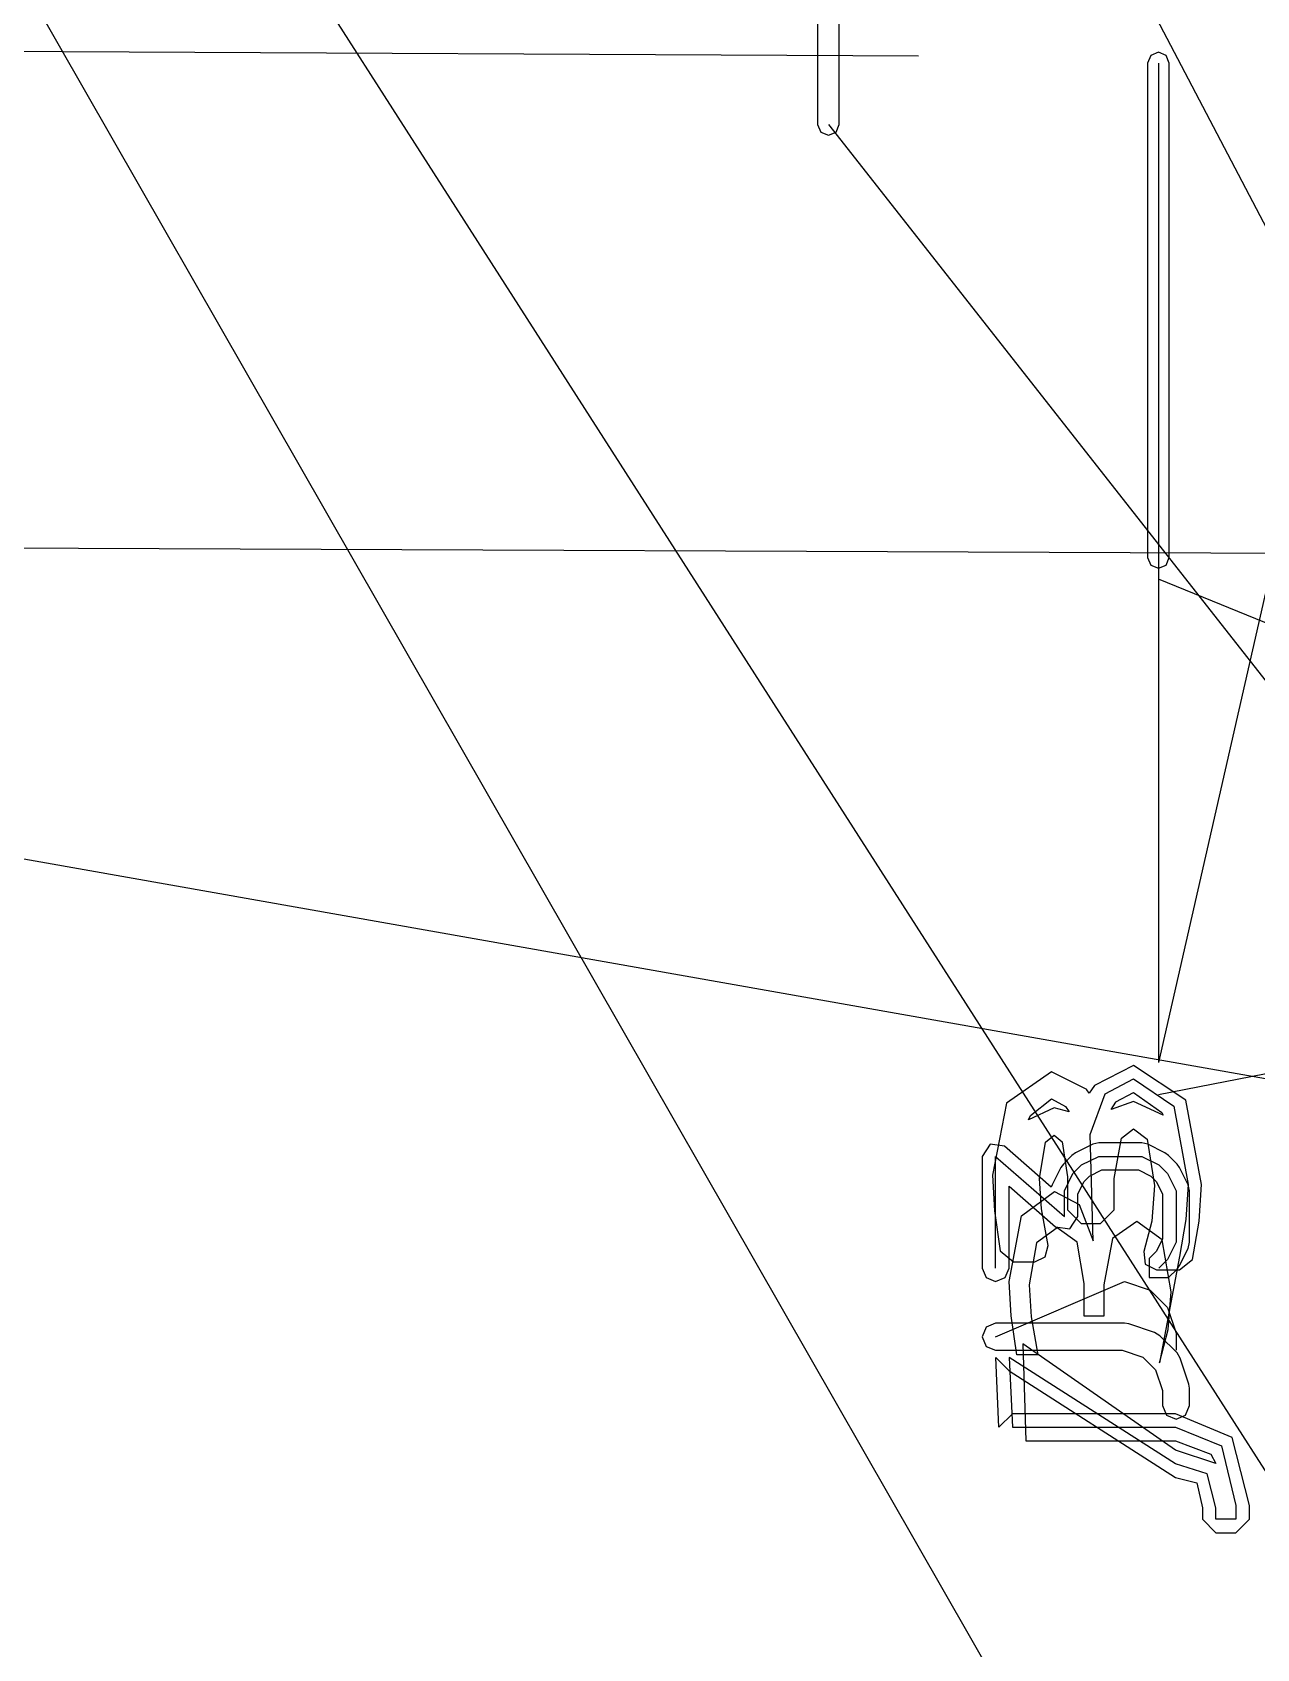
# Model space of a CAD drawing. Extents: x 0 to 334, y -361 to 120.
# Drawn here: x 77.51 to 84.29, y 55.73 to 64.69 of the extents above; entities that cross this region are included whole.
import ezdxf

# ---------------------------------------------------------------- set-up
doc = ezdxf.new("R2010")
doc.units = 0

msp = doc.modelspace()

# ---------------------------------------------------------------- linework, layer by layer
at = {"layer": 'Layer 1'}
for p, q in [((75.05, 81.3792), (138.215, -39.3749)), ((68.6, 80.4392), (134.095, -33.9949)), ((81.86, 70.7192), (81.86, 64.1792)), ((81.98, 64.1792), (81.98, 70.7192)), ((75.452423, 70.589328), (319.8, -310.813)), ((70.93, 64.6192), (82.42, 64.5592)), ((83.707574, 64.561626), (83.69, 64.5192)), ((83.69, 64.5192), (83.69, 61.7792)), ((83.75, 64.5792), (83.707574, 64.561626)), ((83.792426, 64.561626), (83.75, 64.5792)), ((83.75, 64.5792), (83.75, 64.5792)), ((85.02, 64.5592), (83.75, 58.9792)), ((83.75, 64.5192), (83.75, 58.9792)), ((83.81, 64.5192), (83.792426, 64.561626)), ((83.81, 61.7792), (83.81, 64.5192)), ((81.86, 64.1792), (81.877574, 64.136774)), ((81.92, 64.1792), (166.845, -43.9449)), ((81.962426, 64.136774), (81.98, 64.1792)), ((81.877574, 64.136774), (81.92, 64.1192)), ((81.92, 64.1192), (81.962426, 64.136774)), ((60.93, 61.8992), (90.29, 61.7792)), ((83.69, 61.7792), (83.707574, 61.736774)), ((83.792426, 61.736774), (83.81, 61.7792)), ((83.707574, 61.736774), (83.75, 61.7192)), ((83.75, 61.7192), (83.792426, 61.736774)), ((90.29, 58.9792), (83.75, 61.6592)), ((76.44, 60.2892), (84.52, 58.8592)), ((91.06, 60.2292), (83.75, 58.7992)), ((83.612445, 58.963078), (83.395823, 58.852194)), ((83.901706, 58.770374), (83.612445, 58.963078)), ((83.157367, 58.928036), (82.906908, 58.752847)), ((83.353004, 58.828358), (83.157367, 58.928036)), ((83.454919, 58.806033), (83.612471, 58.888131)), ((83.612471, 58.888131), (83.835127, 58.735949)), ((83.353267, 58.828022), (83.353004, 58.828358)), ((83.366721, 58.809514), (83.353267, 58.828022)), ((83.395823, 58.852194), (83.366721, 58.809514)), ((83.370935, 58.579762), (83.454919, 58.806033)), ((83.514139, 58.760011), (83.612471, 58.813131)), ((83.612471, 58.813131), (83.768522, 58.701471)), ((82.906908, 58.752847), (82.830414, 58.354439)), ((83.171065, 58.726848), (83.029852, 58.661765)), ((83.040755, 58.685137), (83.157393, 58.778089)), ((83.157393, 58.778089), (83.235052, 58.735776)), ((83.254304, 58.705708), (83.171065, 58.726848)), ((83.235052, 58.735776), (83.254304, 58.705708)), ((83.612471, 58.76189), (83.488285, 58.719167)), ((83.488285, 58.719167), (83.513864, 58.759659)), ((83.488285, 58.719167), (83.488285, 58.719167)), ((83.513864, 58.759659), (83.514139, 58.760011)), ((83.775594, 58.687061), (83.612471, 58.76189)), ((83.768522, 58.701471), (83.775594, 58.687061)), ((83.835127, 58.735949), (83.913903, 58.303431)), ((83.988877, 58.303378), (83.901706, 58.770374)), ((83.029852, 58.661765), (83.040624, 58.684879)), ((83.029852, 58.661765), (83.029852, 58.661765)), ((83.040624, 58.684879), (83.040755, 58.685137)), ((83.544939, 58.559242), (83.612443, 58.611819)), ((83.612443, 58.611819), (83.68696, 58.553824)), ((82.816384, 58.526688), (82.772371, 58.4584)), ((82.896759, 58.514843), (82.816384, 58.526688)), ((83.156052, 58.287963), (82.896759, 58.514843)), ((83.091123, 58.336464), (83.123631, 58.536324)), ((83.123631, 58.536324), (83.124004, 58.537084)), ((83.124004, 58.537084), (83.171071, 58.576841)), ((83.171071, 58.576841), (83.215684, 58.539779)), ((83.215684, 58.539779), (83.246461, 58.344473)), ((83.385259, 58.525482), (83.290021, 58.477863)), ((83.387828, 57.989555), (83.370935, 58.579762)), ((83.4188, 58.5334), (83.385259, 58.525482)), ((83.656924, 58.533376), (83.4188, 58.5334)), ((83.5045, 58.3364), (83.544593, 58.558581)), ((83.544593, 58.558581), (83.544939, 58.559242)), ((83.690465, 58.525458), (83.656924, 58.533376)), ((83.68696, 58.553824), (83.687091, 58.553557)), ((83.687091, 58.553557), (83.728198, 58.297353)), ((83.785703, 58.477839), (83.690465, 58.525458)), ((82.772371, 58.4584), (82.7724, 57.8393)), ((82.847371, 57.839353), (82.8474, 58.4584)), ((82.8474, 58.4584), (83.228353, 58.125067)), ((83.270529, 58.463814), (83.22291, 58.416195)), ((83.290021, 58.477863), (83.270529, 58.463814)), ((83.323538, 58.410757), (83.418776, 58.458376)), ((83.418776, 58.458376), (83.6569, 58.4584)), ((83.6569, 58.4584), (83.752138, 58.410781)), ((83.805195, 58.46379), (83.785703, 58.477839)), ((83.852814, 58.416171), (83.805195, 58.46379)), ((82.830414, 58.354439), (82.83044, 58.354492)), ((82.83044, 58.354492), (82.841252, 58.15658)), ((83.102279, 58.167422), (83.091123, 58.336464)), ((83.208861, 58.396703), (83.161242, 58.301465)), ((83.22291, 58.416195), (83.208861, 58.396703)), ((83.2283, 58.2679), (83.275919, 58.363138)), ((83.246461, 58.344473), (83.2464, 58.1622)), ((83.275919, 58.363138), (83.323538, 58.410757)), ((83.337558, 58.318716), (83.367965, 58.349123)), ((83.367965, 58.349123), (83.436481, 58.383381)), ((83.436481, 58.383381), (83.6392, 58.3834)), ((83.5045, 58.1622), (83.5045, 58.3364)), ((83.6392, 58.3834), (83.707716, 58.349142)), ((83.707716, 58.349142), (83.738123, 58.318735)), ((83.752138, 58.410781), (83.799757, 58.363162)), ((83.799757, 58.363162), (83.847376, 58.267924)), ((83.866863, 58.396679), (83.852814, 58.416171)), ((83.914482, 58.301441), (83.866863, 58.396679)), ((82.9224, 57.8393), (82.9224, 58.2931)), ((82.9224, 58.2931), (83.178965, 58.068606)), ((82.990692, 58.128722), (83.174286, 58.262882)), ((83.161242, 58.301465), (83.156052, 58.287963)), ((83.174286, 58.262882), (83.311005, 58.191797)), ((83.228353, 58.125067), (83.2283, 58.2679)), ((83.3033, 58.2502), (83.337558, 58.318716)), ((83.303353, 58.125049), (83.3033, 58.2502)), ((83.728198, 58.297353), (83.712894, 58.100138)), ((83.738123, 58.318735), (83.772381, 58.250219)), ((83.772381, 58.250219), (83.7724, 57.9999)), ((83.847376, 58.267924), (83.8474, 57.9822)), ((83.913903, 58.303431), (83.901533, 58.109199)), ((83.9224, 58.2679), (83.914482, 58.301441)), ((83.9224, 57.982195), (83.9224, 58.2679)), ((83.975965, 58.100145), (83.988877, 58.303378)), ((82.841252, 58.15658), (82.84126, 58.156504)), ((82.84126, 58.156504), (82.873305, 57.935653)), ((83.137598, 57.964888), (83.102279, 58.167422)), ((83.2464, 58.1622), (83.3214, 58.0872)), ((83.311005, 58.191797), (83.387828, 57.989555)), ((83.4295, 58.0872), (83.5045, 58.1622)), ((82.922333, 57.764285), (82.990692, 58.128722)), ((83.178965, 58.068606), (83.25934, 58.056761)), ((83.25934, 58.056761), (83.303353, 58.125049)), ((83.3214, 58.0872), (83.4295, 58.0872)), ((83.629398, 58.096737), (83.495283, 58.003626)), ((83.771325, 57.996618), (83.629398, 58.096737)), ((83.712894, 58.100137), (83.66862, 57.930482)), ((83.712894, 58.100138), (83.712894, 58.100137)), ((83.901533, 58.109199), (83.865726, 57.903953)), ((83.93884, 57.887299), (83.975965, 58.100145)), ((83.073427, 57.97957), (83.033062, 57.746291)), ((83.18801, 58.061668), (83.073427, 57.97957)), ((83.299989, 57.982574), (83.18801, 58.061668)), ((83.3384, 57.7543), (83.299989, 57.982574)), ((83.495283, 58.003626), (83.446455, 57.746318)), ((83.7724, 57.9999), (83.738142, 57.931384)), ((83.820153, 57.707271), (83.771325, 57.996618)), ((83.8474, 57.9822), (83.799781, 57.886962)), ((83.914482, 57.948654), (83.9224, 57.982195)), ((82.873305, 57.935653), (82.947107, 57.874007)), ((83.0643, 57.874), (83.122677, 57.901921)), ((83.122677, 57.901921), (83.137598, 57.964888)), ((83.66862, 57.930482), (83.677024, 57.861282)), ((83.738142, 57.931384), (83.699129, 57.892371)), ((83.699129, 57.892371), (83.699129, 57.786305)), ((83.799781, 57.886962), (83.752162, 57.839343)), ((83.865726, 57.903953), (83.7557, 57.3138)), ((83.8657, 57.8289), (83.93884, 57.887299)), ((83.866863, 57.853416), (83.914482, 57.948654)), ((82.7724, 57.8393), (82.794367, 57.786267)), ((82.900433, 57.786267), (82.9224, 57.8393)), ((82.947107, 57.874007), (83.0643, 57.874)), ((83.677024, 57.861282), (83.738745, 57.828882)), ((83.738745, 57.828882), (83.8657, 57.8289)), ((83.805195, 57.786305), (83.852814, 57.833924)), ((83.852814, 57.833924), (83.866863, 57.853416)), ((82.794367, 57.786267), (82.8474, 57.7643)), ((82.8474, 57.7643), (82.900433, 57.786267)), ((82.8474, 57.45839), (83.5617, 57.7643)), ((82.93275, 57.574058), (82.922333, 57.764285)), ((83.033062, 57.746291), (83.044781, 57.568078)), ((83.3384, 57.5721), (83.3384, 57.7543)), ((83.446455, 57.746318), (83.4465, 57.5721)), ((83.5617, 57.7643), (83.704557, 57.716681)), ((83.699129, 57.786305), (83.805195, 57.786305)), ((83.704557, 57.716681), (83.799795, 57.621443)), ((83.803877, 57.498021), (83.820153, 57.707271)), ((83.799795, 57.621443), (83.847414, 57.478586)), ((82.8474, 57.53339), (82.794367, 57.511423)), ((83.561686, 57.533414), (82.8474, 57.53339)), ((82.964, 57.3588), (82.93275, 57.574058)), ((83.044781, 57.568078), (83.081239, 57.358827)), ((83.4465, 57.5721), (83.3384, 57.5721)), ((83.585403, 57.529565), (83.561686, 57.533414)), ((83.72826, 57.481946), (83.585403, 57.529565)), ((82.794367, 57.511423), (82.7724, 57.45839)), ((82.7724, 57.45839), (82.794367, 57.405357)), ((83.757576, 57.463828), (83.72826, 57.481946)), ((83.7557, 57.3138), (83.803877, 57.498021)), ((83.852814, 57.36859), (83.757576, 57.463828)), ((83.847414, 57.478586), (83.8474, 57.3834)), ((82.794367, 57.405357), (82.8474, 57.38339)), ((82.8474, 57.38339), (83.5495, 57.3834)), ((83.081239, 57.358827), (82.964, 57.3588)), ((82.998018, 57.419282), (83.015, 56.8814)), ((83.8443, 56.829158), (82.998018, 57.419282)), ((83.5495, 57.3834), (83.664014, 57.345229)), ((83.870932, 57.339274), (83.852814, 57.36859)), ((82.848018, 57.344282), (82.923018, 57.269282)), ((82.865, 56.9564), (82.848018, 57.344282)), ((82.923018, 57.344282), (82.94, 56.9564)), ((83.844242, 56.754093), (82.923018, 57.344282)), ((82.923018, 57.269282), (83.8443, 56.6791)), ((83.664014, 57.345229), (83.734214, 57.275029)), ((83.734214, 57.275029), (83.772385, 57.160515)), ((83.918551, 57.196417), (83.870932, 57.339274)), ((83.9224, 57.1727), (83.918551, 57.196417)), ((83.9224, 57.0774), (83.9224, 57.1727)), ((83.772385, 57.160515), (83.7724, 57.0774)), ((82.94, 57.0314), (82.865, 56.9564)), ((83.844265, 57.031318), (82.94, 57.0314)), ((83.7724, 57.0774), (83.794367, 57.024367)), ((83.794367, 57.024367), (83.8474, 57.0024)), ((84.158735, 56.899162), (83.844265, 57.031318)), ((83.8474, 57.0024), (83.900433, 57.024367)), ((83.900433, 57.024367), (83.9224, 57.0774)), ((82.94, 56.9564), (83.8443, 56.9564)), ((83.8443, 56.9564), (84.099508, 56.853277)), ((84.2539, 56.5238), (84.158735, 56.899162)), ((83.015, 56.8814), (83.8443, 56.8814)), ((83.8443, 56.8814), (84.04009, 56.807512)), ((84.068502, 56.756398), (83.8443, 56.829158)), ((84.099508, 56.853277), (84.178935, 56.523882)), ((84.019372, 56.699027), (83.844242, 56.754093)), ((84.04009, 56.807512), (84.040306, 56.807232)), ((84.040306, 56.807232), (84.068502, 56.756398)), ((83.8443, 56.6791), (83.963314, 56.649275)), ((83.963314, 56.649275), (83.993258, 56.509807)), ((84.0682, 56.5098), (84.019372, 56.699027)), ((83.993258, 56.509807), (83.9932, 56.4467)), ((84.0682, 56.4467), (84.0682, 56.5098)), ((84.178935, 56.523882), (84.1789, 56.4467)), ((84.2539, 56.4467), (84.2539, 56.5238)), ((83.9932, 56.4467), (84.0682, 56.3717)), ((84.1789, 56.4467), (84.0682, 56.4467)), ((84.0682, 56.3717), (84.1789, 56.3717)), ((84.1789, 56.3717), (84.2539, 56.4467))]:
    msp.add_line(p, q, dxfattribs=at)

doc.saveas('drawing.dxf')
